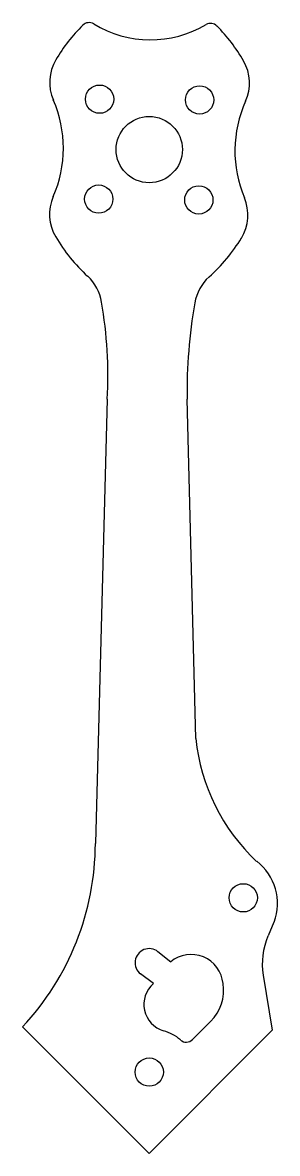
# Model space of a CAD drawing. Header units: millimetres. Extents: x 4 to 32, y 7 to 135.
import ezdxf

# ---------------------------------------------------------------- set-up
doc = ezdxf.new("R2010")
doc.units = ezdxf.units.MM
doc.header["$MEASUREMENT"] = 0
doc.layers.add('TrueX Arms', color=51, linetype='Continuous')

msp = doc.modelspace()

# ---------------------------------------------------------------- linework, layer by layer
at = {"layer": 'TrueX Arms'}
for p, q in [((13.09, 92.12), (11.75, 41.85)), ((23.11, 53.71), (22.13, 92.12)), ((11.75, 41.85), (11.75, 41.85)), ((31.95, 32.95), (31.28, 31.38)), ((18.83, 29.61), (20.27, 28.45)), ((18.31, 26), (16.85, 27.09)), ((30.74, 26.94), (31.76, 20.71)), ((17.84, 6.78), (3.52, 21.1)), ((31.76, 20.71), (17.84, 6.78)), ((24.78, 21.71), (22.74, 19.67))]:
    msp.add_line(p, q, dxfattribs=at)
for centre, radius in [((12.22, 126.06), 1.6), ((23.54, 125.97), 1.6), ((17.84, 120.36), 3.75), ((12.13, 114.75), 1.6), ((23.45, 114.66), 1.6), ((28.47, 35.7), 1.6), ((17.84, 15.98), 1.6)]:
    msp.add_circle(centre, radius, dxfattribs=at)
for centre, radius, start, end in [((24.15, 120.49), 19.63, 134.7272, 149.2844), ((11.04, 133.72), 1, 58.7255, 134.7272), ((17.99, 145.16), 12.38, 238.7255, 300.5313), ((24.79, 133.63), 1, 44.545, 120.5313), ((11.51, 120.57), 19.63, 30.0045, 44.545), ((11.58, 127.96), 5, 149.2844, 203.545), ((24.18, 127.88), 5, 335.7439, 30.0045), ((-5.53, 120.51), 13.66, 336.3838, 23.545), ((41.19, 120.22), 13.66, 155.7439, 202.9051), ((11.57, 113.03), 5, 156.3838, 210.6443), ((24, 112.95), 5, 328.6446, 22.9051), ((24.15, 120.49), 19.63, 210.6443, 227.4495), ((11.51, 120.57), 19.63, 311.8394, 328.6446), ((7.5, 102.34), 5, 8.5342, 47.4495), ((27.94, 102.22), 5, 131.8394, 170.7547), ((-35.4, 94.74), 48.57, 356.9027, 9.8945), ((79.16, 93.04), 57.04, 169.9228, 180.9281), ((45.21, 56.01), 22.22, 185.9427, 226.7539), ((-18.83, 41.97), 30.58, 316.9687, 359.7846), ((26.33, 35.07), 6.01, 339.3768, 52.4406), ((38.63, 28.23), 8, 156.8814, 189.3197), ((17.84, 28.35), 1.6, 51.758, 232.0619), ((22.59, 25.68), 3.61, 4.9827, 129.9806), ((20.38, 23.64), 3.14, 131.2809, 252.8582), ((21.25, 25.25), 5, 314.9933, 8.5717), ((18.12, 15.83), 5, 49.2974, 74.4374), ((22.03, 20.37), 1, 229.2974, 314.9933)]:
    msp.add_arc(centre, radius, start, end, dxfattribs=at)

doc.saveas('drawing.dxf')
